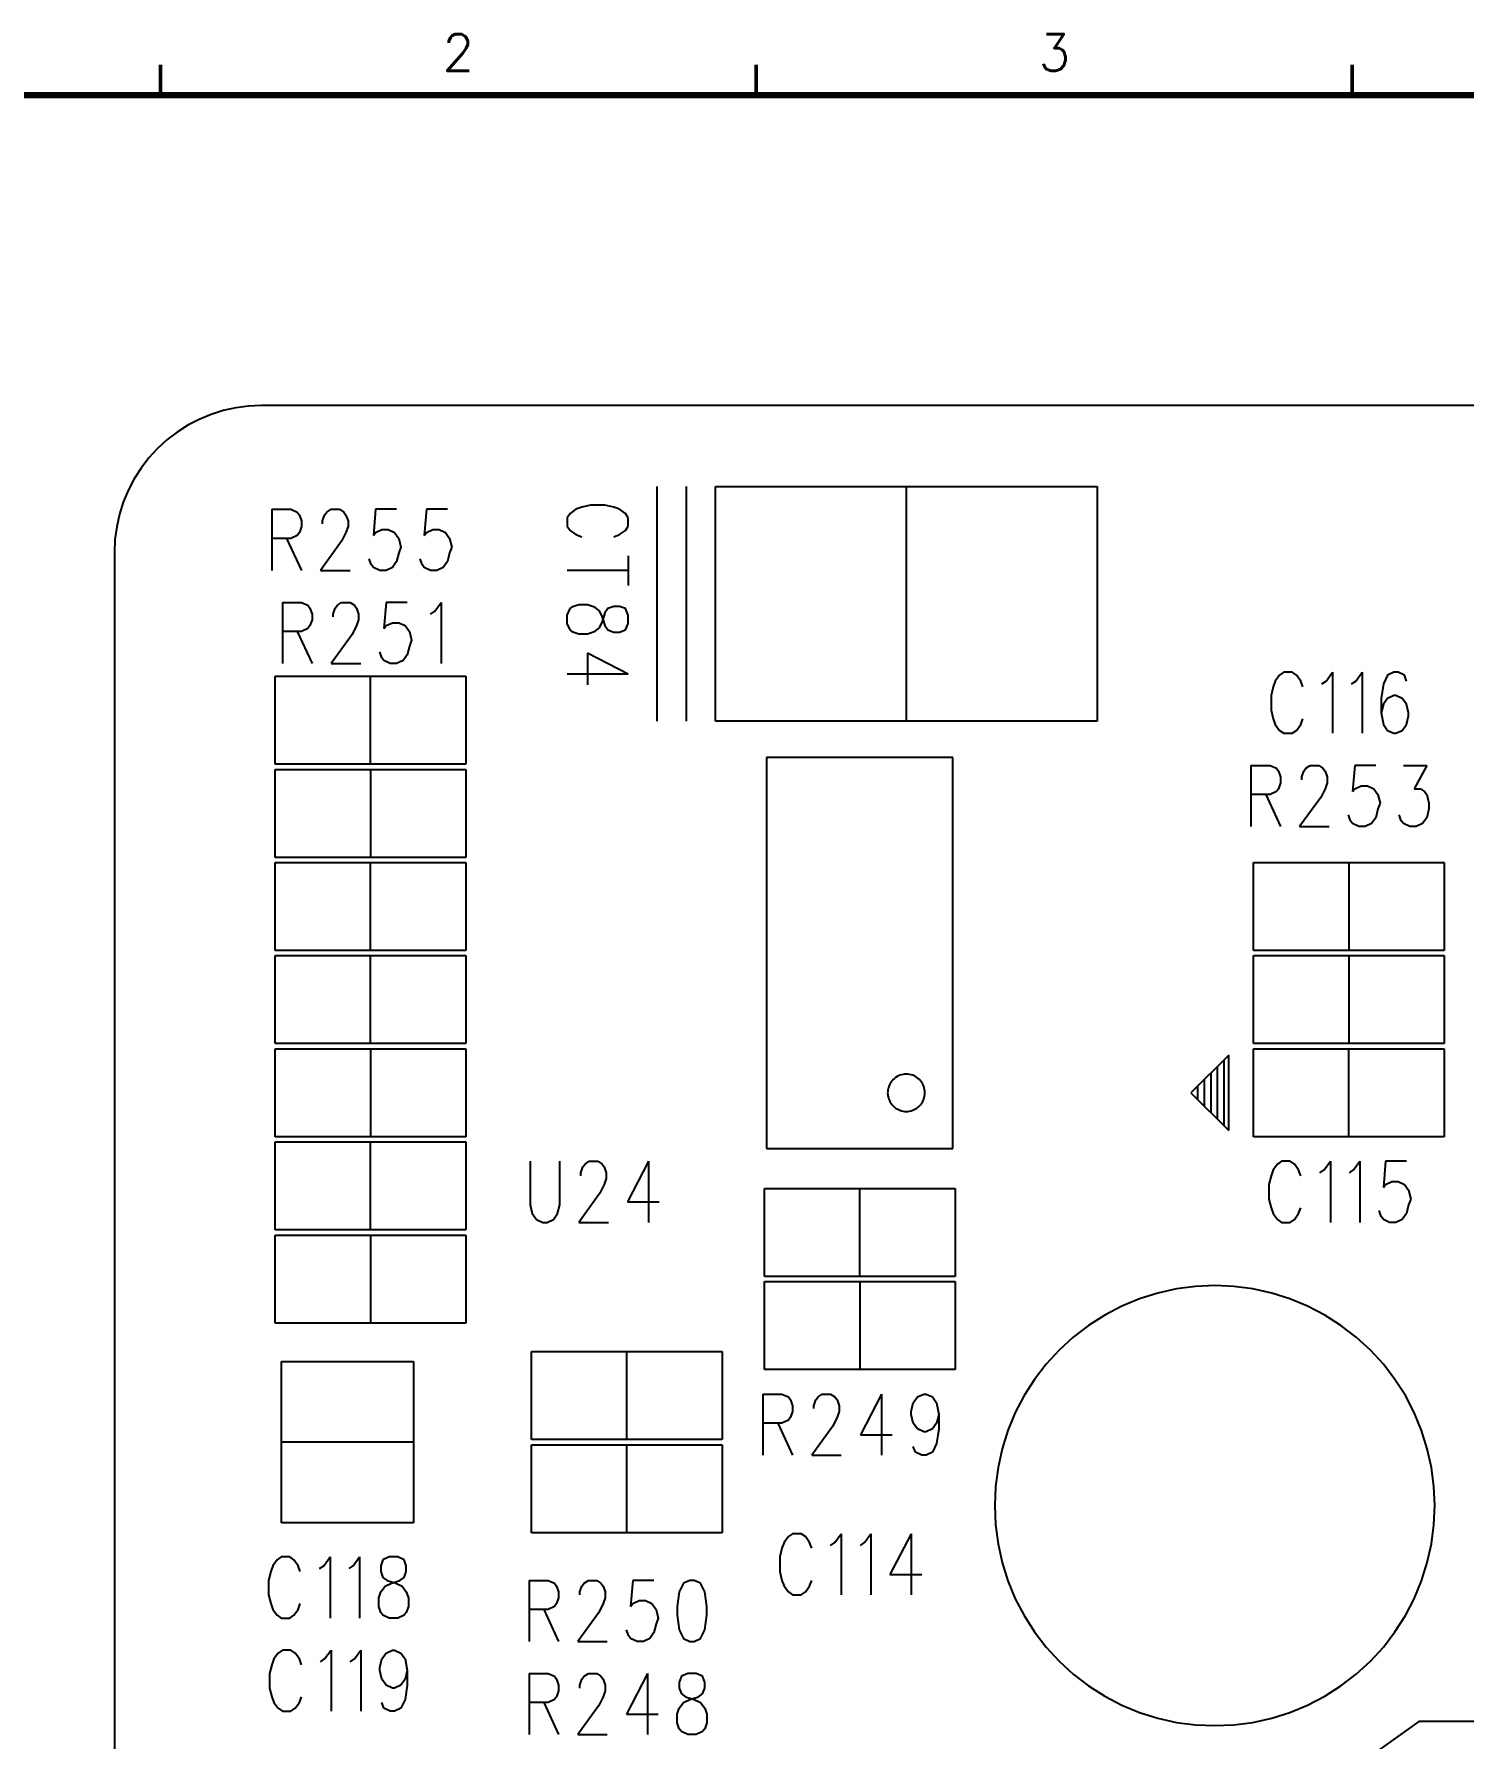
# Model space of a CAD drawing. Extents: x 295 to 953, y 10 to 290.
# Drawn here: x 530.4 to 647.4, y 150.5 to 290 of the extents above; entities that cross this region are included whole.
import ezdxf
from ezdxf.enums import TextEntityAlignment as Align

# ---------------------------------------------------------------- set-up
doc = ezdxf.new("R2010")
doc.units = 0
doc.header["$LTSCALE"] = 5
doc.header["$MEASUREMENT"] = 0
doc.layers.get('0').update_dxf_attribs({"linetype": 'CONTINUOUS', "lineweight": 25})
for name, color, linetype in [('SST001026_PHO', 14, 'CONTINUOUS'), ('문자', 4, 'CONTINUOUS'), ('테두리', 3, 'CONTINUOUS')]:
    doc.layers.add(name, color=color, linetype=linetype)
doc.styles.get("Standard").update_dxf_attribs({"font": 'simplex.shx'})

# ---------------------------------------------------------------- blocks, each defined once
blk = doc.blocks.new('C')
at = {"layer": '테두리'}
for points, const_width in [([(63.75, 287.5), (63.75, 285)], 0.3), ([(112.5, 287.5), (112.5, 285)], 0.3), ([(161.25, 287.5), (161.25, 285)], 0.3), ([(15, 285), (15, 15), (405, 15), (405, 285), (15, 285)], 0.5)]:
    blk.add_lwpolyline(points, dxfattribs=dict(at, const_width=const_width))
at = {"layer": '문자'}
for s, p in [('2', (88.12, 288.5)), ('3', (136.88, 288.5))]:
    blk.add_text(s, height=3, dxfattribs=at).set_placement(p, align=Align.MIDDLE)

msp = doc.modelspace()

# ---------------------------------------------------------------- linework, layer by layer
at = {"layer": 'SST001026_PHO', "color": 7}
for p, q in [((547.93, 259.55), (546.9, 259.42)), ((548.98, 259.6), (547.93, 259.55)), ((824.98, 259.6), (548.98, 259.6)), ((543.91, 258.48), (542.98, 257.99)), ((544.88, 258.88), (543.91, 258.48)), ((545.87, 259.19), (544.88, 258.88)), ((546.9, 259.42), (545.87, 259.19)), ((541.27, 256.79), (540.49, 256.09)), ((542.1, 257.43), (541.27, 256.79)), ((542.98, 257.99), (542.1, 257.43)), ((539.79, 255.32), (539.15, 254.48)), ((540.49, 256.09), (539.79, 255.32)), ((539.15, 254.48), (538.59, 253.6)), ((538.1, 252.67), (537.7, 251.71)), ((538.59, 253.6), (538.1, 252.67)), ((581.35, 252.98), (581.35, 233.78)), ((583.75, 252.98), (583.75, 233.78)), ((586.15, 252.98), (617.35, 252.98)), ((586.15, 233.78), (586.15, 252.98)), ((601.75, 252.98), (601.75, 233.78)), ((617.35, 252.98), (617.35, 233.78)), ((537.7, 251.71), (537.39, 250.71)), ((549.84, 251.12), (549.84, 246.12)), ((549.84, 251.12), (551.4, 251.12)), ((551.4, 251.12), (551.92, 250.89)), ((554.35, 250.89), (554.69, 251.12)), ((554.69, 251.12), (555.39, 251.12)), ((555.39, 251.12), (555.73, 250.89)), ((558.33, 251.12), (558.16, 248.98)), ((560.06, 251.12), (558.33, 251.12)), ((562.49, 251.12), (562.31, 248.98)), ((564.22, 251.12), (562.49, 251.12)), ((574.72, 251.13), (574.24, 250.78)), ((575.2, 251.3), (574.72, 251.13)), ((575.91, 251.47), (575.2, 251.3)), ((577.1, 251.47), (575.91, 251.47)), ((577.82, 251.3), (577.1, 251.47)), ((578.29, 251.13), (577.82, 251.3)), ((578.77, 250.78), (578.29, 251.13)), ((537.16, 249.69), (537.02, 248.65)), ((537.39, 250.71), (537.16, 249.69)), ((551.92, 250.89), (552.1, 250.65)), ((552.1, 250.65), (552.27, 250.17)), ((552.27, 249.7), (552.1, 249.22)), ((552.27, 250.17), (552.27, 249.7)), ((554, 250.17), (554.17, 250.65)), ((554, 249.93), (554, 250.17)), ((554.17, 250.65), (554.35, 250.89)), ((555.73, 250.89), (555.91, 250.65)), ((555.91, 250.65), (556.08, 250.17)), ((556.08, 249.7), (555.91, 249.22)), ((556.08, 250.17), (556.08, 249.7)), ((574.24, 250.78), (574.01, 250.43)), ((574.01, 250.43), (574.01, 249.74)), ((574.01, 249.74), (574.24, 249.39)), ((579.01, 250.43), (578.77, 250.78)), ((578.77, 249.39), (579.01, 249.74)), ((579.01, 249.74), (579.01, 250.43)), ((537.02, 248.65), (536.98, 247.6)), ((551.4, 248.74), (549.84, 248.74)), ((551.06, 248.74), (552.27, 246.12)), ((551.92, 248.98), (551.4, 248.74)), ((552.1, 249.22), (551.92, 248.98)), ((555.56, 248.5), (553.83, 246.12)), ((555.91, 249.22), (555.56, 248.5)), ((558.16, 248.98), (558.33, 249.22)), ((558.33, 249.22), (558.85, 249.46)), ((558.85, 249.46), (559.37, 249.46)), ((559.37, 249.46), (559.89, 249.22)), ((559.89, 249.22), (560.24, 248.74)), ((560.24, 248.74), (560.41, 248.03)), ((562.31, 248.98), (562.49, 249.22)), ((562.49, 249.22), (563.01, 249.46)), ((563.01, 249.46), (563.53, 249.46)), ((563.53, 249.46), (564.05, 249.22)), ((564.05, 249.22), (564.39, 248.74)), ((564.39, 248.74), (564.57, 248.03)), ((574.24, 249.39), (574.72, 249.05)), ((574.72, 249.05), (575.2, 248.87)), ((577.82, 248.87), (578.29, 249.05)), ((578.29, 249.05), (578.77, 249.39)), ((536.98, 247.6), (536.98, 91.6)), ((557.98, 246.6), (557.81, 247.08)), ((560.24, 247.55), (560.06, 246.84)), ((560.41, 248.03), (560.24, 247.55)), ((562.14, 246.6), (561.97, 247.08)), ((564.39, 247.55), (564.22, 246.84)), ((564.57, 248.03), (564.39, 247.55)), ((579.01, 247.32), (579.01, 244.89)), ((553.83, 246.12), (556.25, 246.12)), ((558.16, 246.36), (557.98, 246.6)), ((558.68, 246.12), (558.16, 246.36)), ((559.2, 246.12), (558.68, 246.12)), ((559.72, 246.36), (559.2, 246.12)), ((560.06, 246.84), (559.72, 246.36)), ((562.31, 246.36), (562.14, 246.6)), ((562.83, 246.12), (562.31, 246.36)), ((563.35, 246.12), (562.83, 246.12)), ((563.87, 246.36), (563.35, 246.12)), ((564.22, 246.84), (563.87, 246.36)), ((579.01, 246.1), (574.01, 246.1)), ((550.71, 243.5), (550.71, 238.5)), ((550.71, 243.5), (552.27, 243.5)), ((552.27, 243.5), (552.79, 243.27)), ((552.79, 243.27), (552.96, 243.03)), ((552.96, 243.03), (553.14, 242.55)), ((554.87, 242.55), (555.04, 243.03)), ((555.04, 243.03), (555.21, 243.27)), ((555.21, 243.27), (555.56, 243.5)), ((555.56, 243.5), (556.25, 243.5)), ((556.25, 243.5), (556.6, 243.27)), ((556.6, 243.27), (556.77, 243.03)), ((556.77, 243.03), (556.95, 242.55)), ((559.2, 243.5), (559.02, 241.36)), ((560.93, 243.5), (559.2, 243.5)), ((562.83, 242.55), (563.18, 242.79)), ((563.18, 242.79), (563.7, 243.5)), ((563.7, 243.5), (563.7, 238.5)), ((574.01, 242.47), (574.24, 242.99)), ((574.24, 242.99), (574.48, 243.16)), ((574.48, 243.16), (574.96, 243.33)), ((574.96, 243.33), (575.67, 243.33)), ((575.67, 243.33), (576.15, 243.16)), ((576.15, 243.16), (576.63, 242.81)), ((576.63, 242.81), (576.86, 242.29)), ((577.34, 242.99), (577.1, 242.64)), ((577.82, 243.16), (577.34, 242.99)), ((578.29, 243.16), (577.82, 243.16)), ((578.77, 242.99), (578.29, 243.16)), ((579.01, 242.47), (578.77, 242.99)), ((552.79, 241.36), (552.27, 241.12)), ((552.96, 241.6), (552.79, 241.36)), ((553.14, 242.08), (552.96, 241.6)), ((553.14, 242.55), (553.14, 242.08)), ((554.87, 242.31), (554.87, 242.55)), ((556.77, 241.6), (556.43, 240.88)), ((556.95, 242.08), (556.77, 241.6)), ((556.95, 242.55), (556.95, 242.08)), ((559.02, 241.36), (559.2, 241.6)), ((559.2, 241.6), (559.72, 241.84)), ((559.72, 241.84), (560.24, 241.84)), ((560.24, 241.84), (560.76, 241.6)), ((560.76, 241.6), (561.1, 241.12)), ((574.01, 241.77), (574.01, 242.47)), ((574.24, 241.25), (574.01, 241.77)), ((576.63, 241.43), (576.15, 241.08)), ((576.86, 241.95), (576.63, 241.43)), ((577.1, 242.64), (576.86, 241.95)), ((576.86, 242.29), (577.1, 241.6)), ((577.1, 241.6), (577.34, 241.25)), ((578.77, 241.25), (579.01, 241.77)), ((579.01, 241.77), (579.01, 242.47)), ((552.27, 241.12), (550.71, 241.12)), ((551.92, 241.12), (553.14, 238.5)), ((556.43, 240.88), (554.69, 238.5)), ((561.1, 239.93), (560.93, 239.22)), ((561.1, 241.12), (561.27, 240.41)), ((561.27, 240.41), (561.1, 239.93)), ((574.48, 241.08), (574.24, 241.25)), ((574.96, 240.91), (574.48, 241.08)), ((575.67, 240.91), (574.96, 240.91)), ((576.15, 241.08), (575.67, 240.91)), ((577.34, 241.25), (577.82, 241.08)), ((577.82, 241.08), (578.29, 241.08)), ((578.29, 241.08), (578.77, 241.25)), ((558.85, 238.98), (558.68, 239.46)), ((559.02, 238.74), (558.85, 238.98)), ((559.54, 238.5), (559.02, 238.74)), ((560.58, 238.74), (560.06, 238.5)), ((560.93, 239.22), (560.58, 238.74)), ((579.01, 237.62), (575.67, 239.35)), ((575.67, 239.35), (575.67, 236.75)), ((550.13, 230.26), (550.13, 237.46)), ((550.13, 237.46), (565.73, 237.46)), ((554.69, 238.5), (557.12, 238.5)), ((557.93, 230.26), (557.93, 237.46)), ((560.06, 238.5), (559.54, 238.5)), ((565.73, 237.46), (565.73, 230.26)), ((579.01, 237.62), (574.01, 237.62)), ((632.28, 237.55), (631.93, 237.07)), ((632.63, 237.79), (632.28, 237.55)), ((633.32, 237.79), (632.63, 237.79)), ((633.66, 237.55), (633.32, 237.79)), ((634.01, 237.07), (633.66, 237.55)), ((636.09, 237.07), (636.61, 237.79)), ((636.61, 237.79), (636.61, 232.79)), ((638.51, 237.07), (639.03, 237.79)), ((639.03, 237.79), (639.03, 232.79)), ((641.11, 237.55), (640.77, 236.84)), ((641.63, 237.79), (641.11, 237.55)), ((641.98, 237.79), (641.63, 237.79)), ((642.5, 237.55), (641.98, 237.79)), ((642.67, 237.07), (642.5, 237.55)), ((631.76, 236.6), (631.59, 235.88)), ((631.59, 235.88), (631.59, 234.69)), ((631.93, 237.07), (631.76, 236.6)), ((634.18, 236.6), (634.01, 237.07)), ((635.74, 236.84), (636.09, 237.07)), ((638.17, 236.84), (638.51, 237.07)), ((640.77, 236.84), (640.59, 235.65)), ((641.63, 235.88), (641.11, 235.65)), ((641.8, 235.88), (641.63, 235.88)), ((642.32, 235.65), (641.8, 235.88)), ((631.59, 234.69), (631.76, 233.98)), ((640.59, 235.65), (640.59, 234.46)), ((640.77, 235.17), (640.59, 234.46)), ((640.59, 234.46), (640.77, 233.5)), ((641.11, 235.65), (640.77, 235.17)), ((642.67, 235.17), (642.32, 235.65)), ((642.84, 234.46), (642.67, 235.17)), ((642.84, 234.22), (642.84, 234.46)), ((617.35, 233.78), (586.15, 233.78)), ((631.76, 233.98), (631.93, 233.5)), ((631.93, 233.5), (632.28, 233.03)), ((632.28, 233.03), (632.63, 232.79)), ((633.32, 232.79), (633.66, 233.03)), ((633.66, 233.03), (634.01, 233.5)), ((634.01, 233.5), (634.18, 233.98)), ((640.77, 233.5), (641.11, 233.03)), ((641.11, 233.03), (641.63, 232.79)), ((641.8, 232.79), (642.32, 233.03)), ((642.32, 233.03), (642.67, 233.5)), ((642.67, 233.5), (642.84, 234.22)), ((632.63, 232.79), (633.32, 232.79)), ((641.63, 232.79), (641.8, 232.79)), ((565.73, 230.26), (550.13, 230.26)), ((590.32, 230.81), (590.32, 198.81)), ((605.56, 230.81), (590.32, 230.81)), ((605.56, 226.24), (605.56, 230.81)), ((629.94, 230.17), (629.94, 225.17)), ((629.94, 230.17), (631.5, 230.17)), ((631.5, 230.17), (632.02, 229.93)), ((634.44, 229.93), (634.79, 230.17)), ((634.79, 230.17), (635.48, 230.17)), ((635.48, 230.17), (635.83, 229.93)), ((638.43, 230.17), (638.25, 228.03)), ((640.16, 230.17), (638.43, 230.17)), ((642.41, 230.17), (644.32, 230.17)), ((644.32, 230.17), (643.28, 228.26)), ((550.13, 229.84), (565.73, 229.84)), ((550.13, 222.64), (550.13, 229.84)), ((557.93, 229.84), (557.93, 222.64)), ((565.73, 229.84), (565.73, 222.64)), ((632.02, 229.93), (632.19, 229.69)), ((632.19, 229.69), (632.37, 229.22)), ((632.37, 229.22), (632.37, 228.74)), ((634.1, 229.22), (634.27, 229.69)), ((634.1, 228.98), (634.1, 229.22)), ((634.27, 229.69), (634.44, 229.93)), ((635.83, 229.93), (636, 229.69)), ((636, 229.69), (636.18, 229.22)), ((636.18, 229.22), (636.18, 228.74)), ((631.5, 227.79), (629.94, 227.79)), ((631.15, 227.79), (632.37, 225.17)), ((632.02, 228.03), (631.5, 227.79)), ((632.19, 228.26), (632.02, 228.03)), ((632.37, 228.74), (632.19, 228.26)), ((635.66, 227.55), (633.92, 225.17)), ((636, 228.26), (635.66, 227.55)), ((636.18, 228.74), (636, 228.26)), ((638.25, 228.03), (638.43, 228.26)), ((638.43, 228.26), (638.95, 228.5)), ((638.95, 228.5), (639.47, 228.5)), ((639.47, 228.5), (639.99, 228.26)), ((639.99, 228.26), (640.33, 227.79)), ((640.33, 227.79), (640.51, 227.07)), ((643.28, 228.26), (643.8, 228.26)), ((643.8, 228.26), (644.14, 228.03)), ((644.14, 228.03), (644.32, 227.79)), ((644.32, 227.79), (644.49, 227.07)), ((605.56, 198.81), (605.56, 226.24)), ((638.08, 225.64), (637.91, 226.12)), ((640.33, 226.6), (640.16, 225.88)), ((640.51, 227.07), (640.33, 226.6)), ((642.24, 225.64), (642.06, 226.12)), ((644.49, 226.6), (644.32, 225.88)), ((644.49, 227.07), (644.49, 226.6)), ((633.92, 225.17), (636.35, 225.17)), ((638.25, 225.41), (638.08, 225.64)), ((638.77, 225.17), (638.25, 225.41)), ((639.29, 225.17), (638.77, 225.17)), ((639.81, 225.41), (639.29, 225.17)), ((640.16, 225.88), (639.81, 225.41)), ((642.41, 225.41), (642.24, 225.64)), ((642.93, 225.17), (642.41, 225.41)), ((643.45, 225.17), (642.93, 225.17)), ((643.97, 225.41), (643.45, 225.17)), ((644.32, 225.88), (643.97, 225.41)), ((565.73, 222.64), (550.13, 222.64)), ((550.13, 215.02), (550.13, 222.22)), ((550.13, 222.22), (565.73, 222.22)), ((557.93, 215.02), (557.93, 222.22)), ((565.73, 222.22), (565.73, 215.02)), ((630.14, 222.22), (645.74, 222.22)), ((630.14, 215.02), (630.14, 222.22)), ((637.94, 222.22), (637.94, 215.02)), ((645.74, 222.22), (645.74, 215.02)), ((565.73, 215.02), (550.13, 215.02)), ((645.74, 215.02), (630.14, 215.02)), ((550.13, 207.4), (550.13, 214.6)), ((550.13, 214.6), (565.73, 214.6)), ((557.93, 207.4), (557.93, 214.6)), ((565.73, 214.6), (565.73, 207.4)), ((630.14, 214.6), (645.74, 214.6)), ((630.14, 207.4), (630.14, 214.6)), ((637.94, 214.6), (637.94, 207.4)), ((645.74, 214.6), (645.74, 207.4)), ((565.73, 207.4), (550.13, 207.4)), ((550.13, 206.98), (565.73, 206.98)), ((550.13, 199.78), (550.13, 206.98)), ((557.93, 206.98), (557.93, 199.78)), ((565.73, 206.98), (565.73, 199.78)), ((628.12, 206.47), (625.03, 203.38)), ((628.12, 200.29), (628.12, 206.47)), ((645.74, 207.4), (630.14, 207.4)), ((630.14, 199.78), (630.14, 206.98)), ((630.14, 206.98), (645.74, 206.98)), ((637.94, 199.78), (637.94, 206.98)), ((645.74, 206.98), (645.74, 199.78)), ((627.19, 205.54), (627.19, 201.22)), ((627.73, 206.08), (627.73, 200.68)), ((600.28, 203.77), (600.25, 203.64)), ((600.32, 203.9), (600.28, 203.77)), ((600.37, 204.02), (600.32, 203.9)), ((600.43, 204.14), (600.37, 204.02)), ((600.5, 204.25), (600.43, 204.14)), ((600.58, 204.36), (600.5, 204.25)), ((600.67, 204.46), (600.58, 204.36)), ((600.77, 204.55), (600.67, 204.46)), ((600.87, 204.63), (600.77, 204.55)), ((600.99, 204.7), (600.87, 204.63)), ((601.1, 204.76), (600.99, 204.7)), ((601.23, 204.81), (601.1, 204.76)), ((601.35, 204.85), (601.23, 204.81)), ((601.48, 204.88), (601.35, 204.85)), ((601.61, 204.9), (601.48, 204.88)), ((601.75, 204.9), (601.61, 204.9)), ((601.88, 204.9), (601.75, 204.9)), ((602.01, 204.88), (601.88, 204.9)), ((602.14, 204.85), (602.01, 204.88)), ((602.27, 204.81), (602.14, 204.85)), ((602.39, 204.76), (602.27, 204.81)), ((602.51, 204.7), (602.39, 204.76)), ((602.62, 204.63), (602.51, 204.7)), ((602.73, 204.55), (602.62, 204.63)), ((602.83, 204.46), (602.73, 204.55)), ((602.92, 204.36), (602.83, 204.46)), ((603, 204.25), (602.92, 204.36)), ((603.07, 204.14), (603, 204.25)), ((603.13, 204.02), (603.07, 204.14)), ((603.18, 203.9), (603.13, 204.02)), ((603.22, 203.77), (603.18, 203.9)), ((603.25, 203.64), (603.22, 203.77)), ((625.57, 203.92), (625.57, 202.84)), ((626.11, 204.46), (626.11, 202.3)), ((626.65, 205), (626.65, 201.76)), ((600.23, 203.51), (600.22, 203.38)), ((600.22, 203.38), (600.23, 203.25)), ((600.25, 203.64), (600.23, 203.51)), ((600.23, 203.25), (600.25, 203.12)), ((600.25, 203.12), (600.28, 202.99)), ((600.28, 202.99), (600.32, 202.86)), ((600.32, 202.86), (600.37, 202.74)), ((600.37, 202.74), (600.43, 202.62)), ((600.43, 202.62), (600.5, 202.51)), ((600.5, 202.51), (600.58, 202.4)), ((600.58, 202.4), (600.67, 202.3)), ((600.67, 202.3), (600.77, 202.21)), ((602.73, 202.21), (602.83, 202.3)), ((602.83, 202.3), (602.92, 202.4)), ((602.92, 202.4), (603, 202.51)), ((603, 202.51), (603.07, 202.62)), ((603.07, 202.62), (603.13, 202.74)), ((603.13, 202.74), (603.18, 202.86)), ((603.18, 202.86), (603.22, 202.99)), ((603.22, 202.99), (603.25, 203.12)), ((603.27, 203.51), (603.25, 203.64)), ((603.25, 203.12), (603.27, 203.25)), ((603.27, 203.38), (603.27, 203.51)), ((603.27, 203.25), (603.27, 203.38)), ((625.03, 203.38), (628.12, 200.29)), ((600.77, 202.21), (600.87, 202.13)), ((600.87, 202.13), (600.99, 202.06)), ((600.99, 202.06), (601.1, 202)), ((601.1, 202), (601.23, 201.95)), ((601.23, 201.95), (601.35, 201.91)), ((601.35, 201.91), (601.48, 201.88)), ((601.48, 201.88), (601.61, 201.86)), ((601.61, 201.86), (601.75, 201.86)), ((601.75, 201.86), (601.88, 201.86)), ((601.88, 201.86), (602.01, 201.88)), ((602.01, 201.88), (602.14, 201.91)), ((602.14, 201.91), (602.27, 201.95)), ((602.27, 201.95), (602.39, 202)), ((602.39, 202), (602.51, 202.06)), ((602.51, 202.06), (602.62, 202.13)), ((602.62, 202.13), (602.73, 202.21)), ((565.73, 199.78), (550.13, 199.78)), ((645.74, 199.78), (630.14, 199.78)), ((550.13, 192.16), (550.13, 199.36)), ((550.13, 199.36), (565.73, 199.36)), ((557.93, 192.16), (557.93, 199.36)), ((565.73, 199.36), (565.73, 192.16)), ((590.32, 198.81), (605.56, 198.81)), ((570.97, 197.78), (570.97, 194.21)), ((573.4, 194.21), (573.4, 197.78)), ((575.13, 196.83), (575.3, 197.31)), ((575.13, 196.59), (575.13, 196.83)), ((575.3, 197.31), (575.48, 197.55)), ((575.48, 197.55), (575.82, 197.78)), ((575.82, 197.78), (576.51, 197.78)), ((576.51, 197.78), (576.86, 197.55)), ((576.86, 197.55), (577.03, 197.31)), ((577.03, 197.31), (577.21, 196.83)), ((577.21, 196.83), (577.21, 196.36)), ((580.67, 197.78), (578.94, 194.45)), ((580.67, 197.78), (580.67, 192.78)), ((631.76, 197.07), (631.59, 196.59)), ((632.11, 197.55), (631.76, 197.07)), ((632.45, 197.78), (632.11, 197.55)), ((633.15, 197.78), (632.45, 197.78)), ((633.49, 197.55), (633.15, 197.78)), ((633.84, 197.07), (633.49, 197.55)), ((634.01, 196.59), (633.84, 197.07)), ((635.57, 196.83), (635.92, 197.07)), ((635.92, 197.07), (636.44, 197.78)), ((636.44, 197.78), (636.44, 192.78)), ((637.99, 196.83), (638.34, 197.07)), ((638.34, 197.07), (638.86, 197.78)), ((638.86, 197.78), (638.86, 192.78)), ((640.94, 197.78), (640.77, 195.64)), ((642.67, 197.78), (640.94, 197.78)), ((577.03, 195.88), (576.69, 195.16)), ((577.21, 196.36), (577.03, 195.88)), ((590.14, 188.35), (590.14, 195.55)), ((590.14, 195.55), (605.74, 195.55)), ((597.94, 188.35), (597.94, 195.55)), ((605.74, 195.55), (605.74, 188.35)), ((631.59, 196.59), (631.41, 195.88)), ((631.41, 195.88), (631.41, 194.69)), ((640.77, 195.64), (640.94, 195.88)), ((640.94, 195.88), (641.46, 196.12)), ((641.46, 196.12), (641.98, 196.12)), ((641.98, 196.12), (642.5, 195.88)), ((642.5, 195.88), (642.84, 195.4)), ((642.84, 195.4), (643.02, 194.69)), ((570.97, 194.21), (571.15, 193.5)), ((573.22, 193.5), (573.4, 194.21)), ((576.69, 195.16), (574.96, 192.78)), ((578.94, 194.45), (581.54, 194.45)), ((631.41, 194.69), (631.59, 193.97)), ((631.59, 193.97), (631.76, 193.5)), ((633.84, 193.5), (634.01, 193.97)), ((642.84, 194.21), (642.67, 193.5)), ((643.02, 194.69), (642.84, 194.21)), ((571.15, 193.5), (571.49, 193.02)), ((571.49, 193.02), (572.01, 192.78)), ((572.01, 192.78), (572.36, 192.78)), ((572.36, 192.78), (572.88, 193.02)), ((572.88, 193.02), (573.22, 193.5)), ((574.96, 192.78), (577.38, 192.78)), ((631.76, 193.5), (632.11, 193.02)), ((632.11, 193.02), (632.45, 192.78)), ((632.45, 192.78), (633.15, 192.78)), ((633.15, 192.78), (633.49, 193.02)), ((633.49, 193.02), (633.84, 193.5)), ((640.59, 193.26), (640.42, 193.74)), ((640.77, 193.02), (640.59, 193.26)), ((641.28, 192.78), (640.77, 193.02)), ((641.8, 192.78), (641.28, 192.78)), ((642.32, 193.02), (641.8, 192.78)), ((642.67, 193.5), (642.32, 193.02)), ((565.73, 192.16), (550.13, 192.16)), ((550.13, 191.74), (565.73, 191.74)), ((550.13, 184.54), (550.13, 191.74)), ((557.93, 191.74), (557.93, 184.54)), ((565.73, 191.74), (565.73, 184.54)), ((605.74, 188.35), (590.14, 188.35)), ((590.14, 187.93), (605.74, 187.93)), ((590.14, 180.73), (590.14, 187.93)), ((597.94, 187.93), (597.94, 180.73)), ((605.74, 187.93), (605.74, 180.73)), ((622.32, 186.99), (620.82, 186.51)), ((623.85, 187.33), (622.32, 186.99)), ((625.41, 187.53), (623.85, 187.33)), ((626.98, 187.6), (625.41, 187.53)), ((628.55, 187.53), (626.98, 187.6)), ((630.1, 187.33), (628.55, 187.53)), ((631.64, 186.99), (630.1, 187.33)), ((633.13, 186.51), (631.64, 186.99)), ((619.37, 185.91), (617.98, 185.19)), ((620.82, 186.51), (619.37, 185.91)), ((634.58, 185.91), (633.13, 186.51)), ((635.98, 185.19), (634.58, 185.91)), ((565.73, 184.54), (550.13, 184.54)), ((616.65, 184.34), (615.41, 183.39)), ((617.98, 185.19), (616.65, 184.34)), ((637.3, 184.34), (635.98, 185.19)), ((638.55, 183.39), (637.3, 184.34)), ((615.41, 183.39), (614.25, 182.33)), ((639.71, 182.33), (638.55, 183.39)), ((550.63, 168.2), (550.63, 181.4)), ((550.63, 181.4), (561.43, 181.4)), ((561.43, 181.4), (561.43, 168.2)), ((571.09, 175.01), (571.09, 182.21)), ((571.09, 182.21), (586.69, 182.21)), ((578.89, 175.01), (578.89, 182.21)), ((586.69, 182.21), (586.69, 175.01)), ((614.25, 182.33), (613.19, 181.17)), ((640.77, 181.17), (639.71, 182.33)), ((605.74, 180.73), (590.14, 180.73)), ((613.19, 181.17), (612.23, 179.92)), ((641.72, 179.92), (640.77, 181.17)), ((590.02, 178.73), (590.02, 173.73)), ((590.02, 178.73), (591.58, 178.73)), ((591.58, 178.73), (592.1, 178.5)), ((594.53, 178.5), (594.87, 178.73)), ((594.87, 178.73), (595.56, 178.73)), ((595.56, 178.73), (595.91, 178.5)), ((599.72, 178.73), (597.99, 175.4)), ((599.72, 178.73), (599.72, 173.73)), ((602.67, 178.5), (603.18, 178.73)), ((603.18, 178.73), (603.36, 178.73)), ((603.36, 178.73), (603.88, 178.5)), ((611.39, 178.6), (610.66, 177.21)), ((612.23, 179.92), (611.39, 178.6)), ((642.57, 178.6), (641.72, 179.92)), ((643.29, 177.21), (642.57, 178.6)), ((592.1, 178.5), (592.27, 178.26)), ((592.27, 178.26), (592.45, 177.78)), ((592.45, 177.31), (592.27, 176.83)), ((592.45, 177.78), (592.45, 177.31)), ((594.18, 177.78), (594.35, 178.26)), ((594.18, 177.54), (594.18, 177.78)), ((594.35, 178.26), (594.53, 178.5)), ((595.91, 178.5), (596.08, 178.26)), ((596.08, 178.26), (596.26, 177.78)), ((596.26, 177.31), (596.08, 176.83)), ((596.26, 177.78), (596.26, 177.31)), ((602.15, 177.31), (602.32, 178.02)), ((602.15, 177.07), (602.15, 177.31)), ((602.32, 178.02), (602.67, 178.5)), ((603.88, 178.5), (604.22, 178.02)), ((604.22, 178.02), (604.4, 177.07)), ((610.66, 177.21), (610.06, 175.76)), ((643.89, 175.76), (643.29, 177.21)), ((591.58, 176.35), (590.02, 176.35)), ((591.24, 176.35), (592.45, 173.73)), ((592.1, 176.59), (591.58, 176.35)), ((592.27, 176.83), (592.1, 176.59)), ((595.74, 176.11), (594.01, 173.73)), ((596.08, 176.83), (595.74, 176.11)), ((602.32, 176.35), (602.15, 177.07)), ((602.67, 175.88), (602.32, 176.35)), ((603.18, 175.64), (602.67, 175.88)), ((603.88, 175.88), (603.36, 175.64)), ((604.22, 176.35), (603.88, 175.88)), ((604.4, 177.07), (604.22, 176.35)), ((604.4, 175.88), (604.22, 174.69)), ((604.4, 177.07), (604.4, 175.88)), ((610.06, 175.76), (609.59, 174.26)), ((644.36, 174.26), (643.89, 175.76)), ((561.43, 174.8), (550.63, 174.8)), ((586.69, 175.01), (571.09, 175.01)), ((571.09, 167.39), (571.09, 174.59)), ((571.09, 174.59), (586.69, 174.59)), ((578.89, 167.39), (578.89, 174.59)), ((586.69, 174.59), (586.69, 167.39)), ((597.99, 175.4), (600.59, 175.4)), ((602.49, 173.97), (602.32, 174.45)), ((603.36, 175.64), (603.18, 175.64)), ((604.22, 174.69), (603.88, 173.97)), ((594.01, 173.73), (596.43, 173.73)), ((603.01, 173.73), (602.49, 173.97)), ((603.36, 173.73), (603.01, 173.73)), ((603.88, 173.97), (603.36, 173.73)), ((609.59, 174.26), (609.25, 172.73)), ((644.7, 172.73), (644.36, 174.26)), ((609.25, 172.73), (609.05, 171.17)), ((644.91, 171.17), (644.7, 172.73)), ((609.05, 171.17), (608.98, 169.6)), ((644.98, 169.6), (644.91, 171.17)), ((608.98, 169.6), (609.05, 168.03)), ((644.91, 168.03), (644.98, 169.6)), ((561.43, 168.2), (550.63, 168.2)), ((586.69, 167.39), (571.09, 167.39)), ((609.05, 168.03), (609.25, 166.47)), ((644.7, 166.47), (644.91, 168.03)), ((591.58, 166.11), (591.41, 165.4)), ((591.75, 166.59), (591.58, 166.11)), ((592.1, 167.07), (591.75, 166.59)), ((592.45, 167.3), (592.1, 167.07)), ((593.14, 167.3), (592.45, 167.3)), ((593.49, 167.07), (593.14, 167.3)), ((593.83, 166.59), (593.49, 167.07)), ((594.01, 166.11), (593.83, 166.59)), ((595.56, 166.35), (595.91, 166.59)), ((595.91, 166.59), (596.43, 167.3)), ((596.43, 167.3), (596.43, 162.3)), ((597.99, 166.35), (598.34, 166.59)), ((598.34, 166.59), (598.86, 167.3)), ((598.86, 167.3), (598.86, 162.3)), ((602.15, 167.3), (600.41, 163.97)), ((602.15, 167.3), (602.15, 162.3)), ((609.25, 166.47), (609.59, 164.94)), ((644.36, 164.94), (644.7, 166.47)), ((549.93, 164.68), (549.76, 164.21)), ((550.28, 165.16), (549.93, 164.68)), ((550.62, 165.4), (550.28, 165.16)), ((551.32, 165.4), (550.62, 165.4)), ((551.66, 165.16), (551.32, 165.4)), ((552.01, 164.68), (551.66, 165.16)), ((552.18, 164.21), (552.01, 164.68)), ((553.74, 164.45), (554.09, 164.68)), ((554.09, 164.68), (554.61, 165.4)), ((554.61, 165.4), (554.61, 160.4)), ((556.17, 164.45), (556.51, 164.68)), ((556.51, 164.68), (557.03, 165.4)), ((557.03, 165.4), (557.03, 160.4)), ((558.94, 165.16), (558.76, 164.68)), ((558.76, 164.68), (558.76, 164.21)), ((559.46, 165.4), (558.94, 165.16)), ((560.15, 165.4), (559.46, 165.4)), ((560.67, 165.16), (560.15, 165.4)), ((560.84, 164.68), (560.67, 165.16)), ((560.84, 164.21), (560.84, 164.68)), ((591.41, 165.4), (591.41, 164.21)), ((609.59, 164.94), (610.06, 163.44)), ((643.89, 163.44), (644.36, 164.94)), ((549.76, 164.21), (549.59, 163.49)), ((549.59, 163.49), (549.59, 162.3)), ((558.76, 164.21), (558.94, 163.73)), ((558.94, 163.73), (559.28, 163.49)), ((559.11, 163.02), (559.63, 163.26)), ((559.28, 163.49), (559.98, 163.26)), ((559.63, 163.26), (560.32, 163.49)), ((559.98, 163.26), (560.5, 163.02)), ((560.32, 163.49), (560.67, 163.73)), ((560.67, 163.73), (560.84, 164.21)), ((570.89, 163.49), (570.89, 158.49)), ((570.89, 163.49), (572.45, 163.49)), ((572.45, 163.49), (572.96, 163.26)), ((572.96, 163.26), (573.14, 163.02)), ((575.22, 163.02), (575.39, 163.26)), ((575.39, 163.26), (575.74, 163.49)), ((575.74, 163.49), (576.43, 163.49)), ((576.43, 163.49), (576.77, 163.26)), ((576.77, 163.26), (576.95, 163.02)), ((579.37, 163.49), (579.2, 161.35)), ((581.1, 163.49), (579.37, 163.49)), ((583.53, 163.26), (583.18, 162.54)), ((584.05, 163.49), (583.53, 163.26)), ((584.39, 163.49), (584.05, 163.49)), ((584.91, 163.26), (584.39, 163.49)), ((585.26, 162.54), (584.91, 163.26)), ((591.41, 164.21), (591.58, 163.49)), ((591.58, 163.49), (591.75, 163.02)), ((593.83, 163.02), (594.01, 163.49)), ((600.41, 163.97), (603.01, 163.97)), ((610.06, 163.44), (610.66, 161.99)), ((643.29, 161.99), (643.89, 163.44)), ((549.59, 162.3), (549.76, 161.59)), ((558.59, 162.07), (558.76, 162.54)), ((558.59, 161.35), (558.59, 162.07)), ((558.76, 162.54), (559.11, 163.02)), ((560.5, 163.02), (560.84, 162.54)), ((560.84, 162.54), (561.02, 162.07)), ((561.02, 162.07), (561.02, 161.35)), ((573.14, 163.02), (573.31, 162.54)), ((573.31, 162.07), (573.14, 161.59)), ((573.31, 162.54), (573.31, 162.07)), ((575.04, 162.54), (575.22, 163.02)), ((575.04, 162.3), (575.04, 162.54)), ((576.95, 163.02), (577.12, 162.54)), ((577.12, 162.07), (576.95, 161.59)), ((577.12, 162.54), (577.12, 162.07)), ((579.37, 161.59), (579.89, 161.83)), ((579.89, 161.83), (580.41, 161.83)), ((580.41, 161.83), (580.93, 161.59)), ((583.18, 162.54), (583.01, 161.35)), ((585.43, 161.35), (585.26, 162.54)), ((591.75, 163.02), (592.1, 162.54)), ((592.1, 162.54), (592.45, 162.3)), ((592.45, 162.3), (593.14, 162.3)), ((593.14, 162.3), (593.49, 162.54)), ((593.49, 162.54), (593.83, 163.02)), ((610.66, 161.99), (611.39, 160.6)), ((642.57, 160.6), (643.29, 161.99)), ((549.76, 161.59), (549.93, 161.11)), ((549.93, 161.11), (550.28, 160.64)), ((550.28, 160.64), (550.62, 160.4)), ((551.32, 160.4), (551.66, 160.64)), ((551.66, 160.64), (552.01, 161.11)), ((552.01, 161.11), (552.18, 161.59)), ((558.76, 160.87), (558.59, 161.35)), ((558.94, 160.64), (558.76, 160.87)), ((559.46, 160.4), (558.94, 160.64)), ((560.67, 160.64), (560.15, 160.4)), ((560.84, 160.87), (560.67, 160.64)), ((561.02, 161.35), (560.84, 160.87)), ((572.45, 161.11), (570.89, 161.11)), ((572.1, 161.11), (573.31, 158.49)), ((572.96, 161.35), (572.45, 161.11)), ((573.14, 161.59), (572.96, 161.35)), ((576.6, 160.87), (574.87, 158.49)), ((576.95, 161.59), (576.6, 160.87)), ((579.2, 161.35), (579.37, 161.59)), ((580.93, 161.59), (581.28, 161.11)), ((581.28, 161.11), (581.45, 160.4)), ((583.01, 161.35), (583.01, 160.64)), ((583.01, 160.64), (583.18, 159.45)), ((585.26, 159.45), (585.43, 160.64)), ((585.43, 160.64), (585.43, 161.35)), ((611.39, 160.6), (612.23, 159.28)), ((641.72, 159.28), (642.57, 160.6)), ((550.62, 160.4), (551.32, 160.4)), ((560.15, 160.4), (559.46, 160.4)), ((579.03, 158.97), (578.85, 159.45)), ((581.1, 159.21), (580.76, 158.73)), ((581.28, 159.92), (581.1, 159.21)), ((581.45, 160.4), (581.28, 159.92)), ((583.18, 159.45), (583.53, 158.73)), ((584.91, 158.73), (585.26, 159.45)), ((612.23, 159.28), (613.19, 158.03)), ((640.77, 158.03), (641.72, 159.28)), ((550.71, 157.78), (550.36, 157.54)), ((551.4, 157.78), (550.71, 157.78)), ((551.75, 157.54), (551.4, 157.78)), ((554.17, 157.06), (554.69, 157.78)), ((554.69, 157.78), (554.69, 152.78)), ((556.6, 157.06), (557.12, 157.78)), ((557.12, 157.78), (557.12, 152.78)), ((559.2, 157.54), (559.72, 157.78)), ((559.72, 157.78), (559.89, 157.78)), ((559.89, 157.78), (560.41, 157.54)), ((574.87, 158.49), (577.29, 158.49)), ((579.2, 158.73), (579.03, 158.97)), ((579.72, 158.49), (579.2, 158.73)), ((580.24, 158.49), (579.72, 158.49)), ((580.76, 158.73), (580.24, 158.49)), ((583.53, 158.73), (584.05, 158.49)), ((584.05, 158.49), (584.39, 158.49)), ((584.39, 158.49), (584.91, 158.73)), ((613.19, 158.03), (614.25, 156.87)), ((639.71, 156.87), (640.77, 158.03)), ((549.84, 156.59), (549.67, 155.87)), ((550.02, 157.06), (549.84, 156.59)), ((550.36, 157.54), (550.02, 157.06)), ((552.1, 157.06), (551.75, 157.54)), ((552.27, 156.59), (552.1, 157.06)), ((553.83, 156.83), (554.17, 157.06)), ((556.25, 156.83), (556.6, 157.06)), ((558.68, 156.35), (558.85, 157.06)), ((558.68, 156.11), (558.68, 156.35)), ((558.85, 157.06), (559.2, 157.54)), ((560.41, 157.54), (560.76, 157.06)), ((560.76, 157.06), (560.93, 156.11)), ((614.25, 156.87), (615.41, 155.81)), ((638.55, 155.81), (639.71, 156.87)), ((549.67, 155.87), (549.67, 154.68)), ((558.85, 155.4), (558.68, 156.11)), ((559.2, 154.92), (558.85, 155.4)), ((559.72, 154.68), (559.2, 154.92)), ((560.41, 154.92), (559.89, 154.68)), ((560.76, 155.4), (560.41, 154.92)), ((560.93, 156.11), (560.76, 155.4)), ((560.93, 154.92), (560.76, 153.73)), ((560.93, 156.11), (560.93, 154.92)), ((570.89, 155.87), (570.89, 150.87)), ((570.89, 155.87), (572.45, 155.87)), ((572.45, 155.87), (572.96, 155.64)), ((572.96, 155.64), (573.14, 155.4)), ((573.14, 155.4), (573.31, 154.92)), ((573.31, 154.92), (573.31, 154.45)), ((575.04, 154.92), (575.22, 155.4)), ((575.04, 154.68), (575.04, 154.92)), ((575.22, 155.4), (575.39, 155.64)), ((575.39, 155.64), (575.74, 155.87)), ((575.74, 155.87), (576.43, 155.87)), ((576.43, 155.87), (576.77, 155.64)), ((576.77, 155.64), (576.95, 155.4)), ((576.95, 155.4), (577.12, 154.92)), ((577.12, 154.92), (577.12, 154.45)), ((580.58, 155.87), (578.85, 152.54)), ((580.58, 155.87), (580.58, 150.87)), ((583.36, 155.64), (583.18, 155.16)), ((583.18, 155.16), (583.18, 154.68)), ((583.88, 155.87), (583.36, 155.64)), ((584.57, 155.87), (583.88, 155.87)), ((585.09, 155.64), (584.57, 155.87)), ((585.26, 155.16), (585.09, 155.64)), ((585.26, 154.68), (585.26, 155.16)), ((615.41, 155.81), (616.65, 154.86)), ((616.65, 154.86), (617.98, 154.01)), ((635.98, 154.01), (637.3, 154.86)), ((637.3, 154.86), (638.55, 155.81)), ((549.67, 154.68), (549.84, 153.97)), ((549.84, 153.97), (550.02, 153.49)), ((550.02, 153.49), (550.36, 153.02)), ((551.75, 153.02), (552.1, 153.49)), ((552.1, 153.49), (552.27, 153.97)), ((559.02, 153.02), (558.85, 153.49)), ((559.89, 154.68), (559.72, 154.68)), ((560.76, 153.73), (560.41, 153.02)), ((572.45, 153.49), (570.89, 153.49)), ((572.1, 153.49), (573.31, 150.87)), ((572.96, 153.73), (572.45, 153.49)), ((573.14, 153.97), (572.96, 153.73)), ((573.31, 154.45), (573.14, 153.97)), ((576.95, 153.97), (576.6, 153.25)), ((577.12, 154.45), (576.95, 153.97)), ((583.18, 154.68), (583.36, 154.21)), ((583.18, 153.02), (583.53, 153.49)), ((583.36, 154.21), (583.7, 153.97)), ((583.53, 153.49), (584.05, 153.73)), ((583.7, 153.97), (584.39, 153.73)), ((584.05, 153.73), (584.74, 153.97)), ((584.39, 153.73), (584.91, 153.49)), ((584.74, 153.97), (585.09, 154.21)), ((584.91, 153.49), (585.26, 153.02)), ((585.09, 154.21), (585.26, 154.68)), ((617.98, 154.01), (619.37, 153.29)), ((634.58, 153.29), (635.98, 154.01)), ((550.36, 153.02), (550.71, 152.78)), ((550.71, 152.78), (551.4, 152.78)), ((551.4, 152.78), (551.75, 153.02)), ((559.54, 152.78), (559.02, 153.02)), ((559.89, 152.78), (559.54, 152.78)), ((560.41, 153.02), (559.89, 152.78)), ((576.6, 153.25), (574.87, 150.87)), ((578.85, 152.54), (581.45, 152.54)), ((583.01, 152.54), (583.18, 153.02)), ((583.01, 151.83), (583.01, 152.54)), ((585.26, 153.02), (585.43, 152.54)), ((585.43, 152.54), (585.43, 151.83)), ((619.37, 153.29), (620.82, 152.69)), ((620.82, 152.69), (622.32, 152.21)), ((622.32, 152.21), (623.85, 151.87)), ((630.1, 151.87), (631.64, 152.21)), ((631.64, 152.21), (633.13, 152.69)), ((633.13, 152.69), (634.58, 153.29)), ((574.87, 150.87), (577.29, 150.87)), ((583.18, 151.35), (583.01, 151.83)), ((583.36, 151.11), (583.18, 151.35)), ((583.88, 150.87), (583.36, 151.11)), ((584.57, 150.87), (583.88, 150.87)), ((585.09, 151.11), (584.57, 150.87)), ((585.26, 151.35), (585.09, 151.11)), ((585.43, 151.83), (585.26, 151.35)), ((623.85, 151.87), (625.41, 151.67)), ((625.41, 151.67), (626.98, 151.6)), ((626.98, 151.6), (628.55, 151.67)), ((628.55, 151.67), (630.1, 151.87)), ((643.66, 151.94), (630.32, 142.42)), ((702.71, 151.94), (643.66, 151.94))]:
    msp.add_line(p, q, dxfattribs=at)

# ---------------------------------------------------------------- block references
msp.add_blockref('C', (476.98, 0))

doc.saveas('drawing.dxf')
